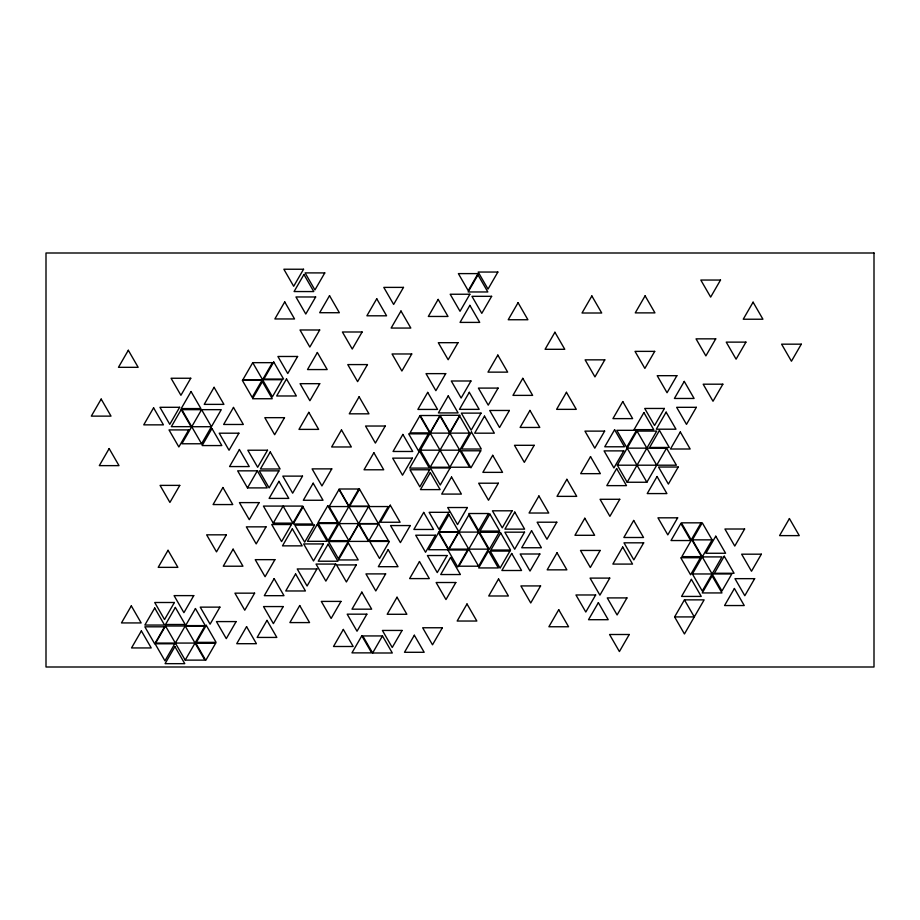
<?xml version="1.0" encoding="UTF-8"?>
<svg xmlns="http://www.w3.org/2000/svg" width="920" height="920" viewBox="0 0 920 920"><rect width="100%" height="100%" fill="white"/><g stroke="black" fill="none" stroke-linecap="round" stroke-linejoin="round"><path stroke-width="1.38" d="M201.583 443.773L221.271 409.664L181.884 409.664L201.583 443.773L181.884 443.773L201.583 409.664L211.427 426.719L191.728 426.719M252.736 362.664L242.891 379.718L282.279 379.718L272.423 396.773L252.736 362.664L272.423 362.664L262.579 379.718M175.352 643.068L185.196 626.014L204.884 660.123L185.196 660.123L204.884 626.014L165.508 626.014L155.652 643.068L195.04 643.068M247.492 487.899L257.335 470.844L267.191 487.899L247.492 487.899L237.647 470.844L257.335 470.844M273.263 523.135L283.107 506.08L292.951 523.135L273.263 523.135L263.419 506.08L302.795 506.08L292.951 523.135M348.853 506.552L329.164 540.661L348.853 540.661L329.164 506.552L339.008 489.497L358.697 523.606M348.853 540.661L368.552 506.552L378.396 523.606L388.24 506.552L329.164 506.552M420.325 450.179L440.024 416.07L469.556 467.233L430.169 467.233L420.325 450.179L459.712 450.179M368.828 540.856L378.672 523.802L388.516 540.856L368.828 540.856L358.972 523.802L378.672 523.802M430.169 467.233L459.712 416.07L469.556 433.124L449.868 467.233L430.169 433.124L469.556 433.124M372.634 652.993L382.478 635.938L362.791 635.938L372.634 652.993L392.322 652.993L382.478 635.938M478.595 566.202L458.907 532.093L478.595 532.093L458.907 566.202L478.595 566.202L488.44 549.148L468.751 515.039L449.063 549.148L488.44 549.148M617.331 465.198L637.019 431.089L656.719 431.089L627.175 482.252L646.875 482.252L666.563 448.143L676.407 465.198L617.331 465.198L627.175 482.252M692.415 573.965L731.803 573.965L721.958 591.019L692.415 539.856L702.27 522.801L712.115 539.856L692.415 573.965L702.27 591.019L721.958 556.91L702.27 556.91M674.601 616.918L684.445 599.863L704.133 599.863L684.445 633.972L674.601 616.918L694.289 616.918L684.445 599.863M666.563 448.143L627.175 448.143L646.875 482.252M339.008 523.606L378.396 523.606M692.415 539.856L712.115 539.856M637.019 431.089L656.719 465.198M165.508 626.014L185.196 660.123M128.317 350.267L118.462 367.322L138.161 367.322L128.317 350.267M101.177 399.073L91.321 416.127L111.021 416.127L101.177 399.073M109.158 448.58L99.314 465.635L119.002 465.635L109.158 448.58M153.583 407.801L143.738 424.856L163.438 424.856L153.583 407.801M190.762 378.247L180.918 395.301L171.062 378.247L190.762 378.247M179.63 407.296L169.786 424.35L159.942 407.296L179.63 407.296M191.049 391.529L181.205 408.584L200.893 408.584L191.049 391.529M181.194 409.607L171.35 426.661L191.038 426.661L181.194 409.607M188.703 429.916L178.859 446.97L169.004 429.916L188.703 429.916M214.084 387.32L204.228 404.374L223.928 404.374L214.084 387.32M284.728 301.898L274.861 318.952L294.549 318.964L284.728 301.898M303.554 269.249L293.687 286.292L283.854 269.226L303.554 269.249M211.98 428.513L202.136 445.567L221.823 445.567L211.98 428.513M179.768 485.38L169.912 502.435L160.068 485.38L179.768 485.38M303.945 274.505L294.078 291.548L313.777 291.571L303.945 274.505M233.484 407.422L223.64 424.476L243.34 424.476L233.484 407.422M131.319 605.877L121.463 622.932L141.162 622.932L131.319 605.877M262.005 380.316L252.16 397.371L242.316 380.316L262.005 380.316M324.783 272.918L314.928 289.961L305.095 272.895L324.783 272.918M262.384 381.685L252.54 398.739L272.228 398.739L262.384 381.685M273.746 362.008L263.89 379.063L283.59 379.063L273.746 362.008M168.038 550.298L158.194 567.352L177.882 567.352L168.038 550.298M315.652 296.987L305.785 314.03L295.952 296.964L315.652 296.987M238.901 433.193L229.045 450.248L219.202 433.193L238.901 433.193M239.407 449.512L229.563 466.566L249.251 466.566L239.407 449.512M329.532 295.665L319.677 312.708L339.365 312.731L329.532 295.665M297.597 356.477L287.753 373.531L277.909 356.477L297.597 356.477M222.927 487.508L213.083 504.562L232.771 504.562L222.927 487.508M286.511 378.925L276.667 395.979L296.355 395.979L286.511 378.925M141.381 630.89L131.525 647.944L151.225 647.944L141.381 630.89M154.709 608.005L144.865 625.059L164.553 625.059L154.709 608.005M319.7 330.004L309.833 347.047L300 329.981L319.7 330.004M317.354 352.509L307.51 369.564L327.198 369.564L317.354 352.509M174.397 602.496L164.553 619.551L154.709 602.496L174.397 602.496M284.498 417.668L274.654 434.723L264.81 417.668L284.498 417.668M175.352 607.442L165.508 624.496L185.196 624.496L175.352 607.442M164.553 626.807L154.709 643.862L144.854 626.807L164.553 626.807M267.513 450.225L257.669 467.279L247.814 450.225L267.513 450.225M270.273 451.938L260.417 468.993L280.117 468.993L270.273 451.938M226.343 534.83L216.499 551.885L206.643 534.83L226.343 534.83M193.763 595.619L183.919 612.674L174.076 595.619L193.763 595.619M319.746 383.674L309.902 400.729L300.058 383.674L319.746 383.674M174.788 643.781L164.945 660.836L155.1 643.781L174.788 643.781M195.442 608.557L185.587 625.611L205.286 625.611L195.442 608.557M308.809 412.332L298.966 429.387L318.653 429.387L308.809 412.332M174.927 646.61L165.083 663.665L184.77 663.665L174.927 646.61M376.751 298.759L366.884 315.801L386.584 315.813L376.751 298.759M259.118 502.607L249.274 519.662L239.43 502.607L259.118 502.607M233.105 549.159L223.261 566.214L242.949 566.214L233.105 549.159M278.978 470.844L269.135 487.899L259.279 470.844L278.978 470.844M362.112 331.993L352.256 349.048L342.412 331.993L362.112 331.993M278.944 481.344L269.1 498.398L288.788 498.398L278.944 481.344M206.241 625.301L196.386 642.356L216.085 642.356L206.241 625.301M403.489 287.385L393.645 304.44L383.789 287.385L403.489 287.385M266.041 526.849L256.197 543.904L246.341 526.849L266.041 526.849M219.926 607.131L210.082 624.185L200.238 607.131L219.926 607.131M302.507 476.123L292.652 493.178L282.808 476.123L302.507 476.123M367.459 364.584L357.615 381.639L347.772 364.584L367.459 364.584M400.982 311.006L391.138 328.06L410.826 328.06L400.982 311.006M215.602 643.31L205.758 660.365L195.914 643.31L215.602 643.31M359.11 396.773L349.266 413.827L368.966 413.827L359.11 396.773M341.492 429.916L331.648 446.97L351.348 446.97L341.492 429.916M313.179 483.207L303.324 500.261L323.023 500.261L313.179 483.207M291.433 524.526L281.589 541.581L271.733 524.526L291.433 524.526M236.13 621.586L226.285 638.641L216.441 621.586L236.13 621.586M303.048 506.954L293.204 524.009L312.892 524.009L303.048 506.954M254.61 593.158L244.766 610.213L234.922 593.158L254.61 593.158M292.341 528.804L282.498 545.859L302.185 545.859L292.341 528.804M274.919 559.659L265.075 576.713L255.231 559.659L274.919 559.659M331.786 468.878L321.942 485.932L312.098 468.878L331.786 468.878M274.137 578.634L264.293 595.677L283.981 595.677L274.137 578.634M246.571 626.646L236.727 643.701L256.427 643.701L246.571 626.646M438.161 299.402L428.317 316.457L448.005 316.457L438.161 299.402M411.746 353.97L401.89 371.024L392.046 353.97L411.746 353.97M314.513 525.136L304.669 542.191L294.825 525.136L314.513 525.136M327.784 505.69L317.929 522.744L337.628 522.744L327.784 505.69M317.32 524.262L307.464 541.316L327.163 541.316L317.32 524.262M266.995 620.379L257.14 637.433L276.839 637.433L266.995 620.379M295.584 573.919L285.74 590.973L305.44 590.973L295.584 573.919M385.227 426.029L375.383 443.084L365.539 426.029L385.227 426.029M283.222 606.567L273.378 623.622L263.522 606.567L283.222 606.567M373.876 452.732L364.032 469.786L383.721 469.786L373.876 452.732M478.066 273.608L468.222 290.662L458.378 273.608L478.066 273.608M477.986 274.907L468.142 291.962L487.83 291.962L477.986 274.907M323.357 543.938L313.513 560.993L303.657 543.938L323.357 543.938M469.867 294.239L460.023 311.293L450.179 294.239L469.867 294.239M337.928 523.537L328.084 540.592L318.24 523.537L337.928 523.537M358.777 489.003L348.933 506.057L339.089 489.003L358.777 489.003M359.536 489.164L349.68 506.218L369.38 506.218L359.536 489.164M328.084 544.168L318.24 561.223L337.928 561.223L328.084 544.168M316.928 568.951L307.084 586.005L297.229 568.951L316.928 568.951M469.878 305.348L460.034 322.402L479.722 322.402L469.878 305.348M299.724 605.532L289.88 622.587L309.568 622.587L299.724 605.532M402.879 434.424L393.035 451.478L412.723 451.478L402.879 434.424M427.708 392.38L417.864 409.434L437.552 409.434L427.708 392.38M497.869 272.044L488.025 289.098L478.17 272.044L497.869 272.044M457.999 342.688L448.155 359.743L438.299 342.688L457.999 342.688M419.853 415.828L410.009 432.883L429.697 432.883L419.853 415.828M348.209 541.581L338.365 558.635L328.52 541.581L348.209 541.581M335.719 564.063L325.875 581.118L316.031 564.063L335.719 564.063M358.685 524.342L348.841 541.397L368.541 541.397L358.685 524.342M445.717 373.635L435.873 390.69L426.017 373.635L445.717 373.635M348.346 542.892L338.502 559.947L358.202 559.947L348.346 542.892M491.636 296.32L481.792 313.363L471.948 296.32L491.636 296.32M412.355 458.137L402.511 475.191L392.667 458.137L412.355 458.137M448.247 395.864L438.403 412.919L458.102 412.919L448.247 395.864M428.352 433.849L418.508 450.903L408.664 433.849L428.352 433.849M419.531 451.041L409.687 468.096L429.375 468.096L419.531 451.041M439.967 415.518L430.123 432.572L420.279 415.518L439.967 415.518M390.264 505.195L380.42 522.249L400.108 522.249L390.264 505.195M356.235 564.926L346.391 581.98L336.547 564.926L356.235 564.926M340.986 601.404L331.142 618.458L321.298 601.404L340.986 601.404M470.971 380.995L461.127 398.038L451.283 380.995L470.971 380.995M518.063 302.691L508.219 319.746L527.908 319.746L518.063 302.691M469.303 392.311L459.459 409.365L479.159 409.365L469.303 392.311M459.758 415.288L449.914 432.342L440.07 415.288L459.758 415.288M429.686 469.775L419.842 486.829L409.998 469.775L429.686 469.775M389.378 541.431L379.534 558.486L369.69 541.431L389.378 541.431M497.823 355.085L487.979 372.14L507.667 372.14L497.823 355.085M430.296 472.558L420.452 489.612L440.139 489.612L430.296 472.558M361.836 592.123L351.992 609.178L371.68 609.178L361.836 592.123M388.171 549.642L378.327 566.697L398.026 566.697L388.171 549.642M343.344 629.441L333.5 646.495L353.188 646.495L343.344 629.441M410.251 525.561L400.395 542.616L390.551 525.561L410.251 525.561M385.641 573.896L375.797 590.95L365.953 573.896L385.641 573.896M423.706 512.405L413.862 529.46L433.55 529.46L423.706 512.405M481.045 413.126L471.201 430.18L461.357 413.126L481.045 413.126M450.11 467.958L440.266 485.012L430.41 467.958L450.11 467.958M471.466 431.974L461.621 449.029L481.309 449.029L471.466 431.974M366.873 614.169L357.029 631.223L347.185 614.169L366.873 614.169M498.088 388.091L488.244 405.145L478.4 388.091L498.088 388.091M484.495 416.127L474.651 433.182L494.35 433.182L484.495 416.127M451.547 477.031L441.703 494.086L461.391 494.086L451.547 477.031M361.813 635.823L351.957 652.878L371.657 652.878L361.813 635.823M480.792 450.788L470.948 467.843L461.092 450.788L480.792 450.788M522.801 378.327L512.957 395.381L532.645 395.381L522.801 378.327M397.026 597.23L387.182 614.284L406.87 614.284L397.026 597.23M419.462 561.545L409.618 578.599L429.318 578.599L419.462 561.545M435.39 535.221L425.546 552.276L415.702 535.221L435.39 535.221M448.834 512.313L438.989 529.368L429.134 512.313L448.834 512.313M438.506 532.68L428.662 549.734L448.35 549.734L438.506 532.68M448.948 514.659L439.104 531.714L458.792 531.714L448.948 514.659M509.404 410.469L499.548 427.524L489.704 410.469L509.404 410.469M554.921 332.247L545.077 349.301L564.776 349.301L554.921 332.247M492.706 455.308L482.862 472.362L502.55 472.362L492.706 455.308M467.383 507.529L457.539 524.584L447.695 507.529L467.383 507.529M591.859 295.952L582.015 313.007L601.714 313.007L591.859 295.952M458.47 532.059L448.626 549.113L438.782 532.059L458.47 532.059M402.097 630.442L392.242 647.496L382.398 630.442L402.097 630.442M529.954 410.4L520.099 427.455L539.798 427.455L529.954 410.4M447.108 555.53L437.253 572.585L427.409 555.53L447.108 555.53M450.547 557.485L440.703 574.54L460.402 574.54L450.547 557.485M498.352 483.207L488.508 500.261L478.664 483.207L498.352 483.207M414.334 635.237L404.489 652.292L424.178 652.292L414.334 635.237M488.44 513.521L478.595 530.575L468.751 513.521L488.44 513.521M467.567 549.987L457.723 567.042L447.879 549.987L467.567 549.987M489.865 514.027L480.022 531.082L499.709 531.082L489.865 514.027M534.175 445.303L524.319 462.357L514.476 445.303L534.175 445.303M455.825 582.509L445.981 599.564L436.126 582.509L455.825 582.509M566.444 392.299L556.6 409.354L576.288 409.354L566.444 392.299M442.359 627.762L432.503 644.817L422.659 627.762L442.359 627.762M488.497 550.884L478.653 567.939L498.341 567.939L488.497 550.884M499.203 532.289L489.348 549.343L479.504 532.289L499.203 532.289M512.106 510.807L502.262 527.861L492.418 510.807L512.106 510.807M500.71 532.979L490.866 550.034L510.554 550.034L500.71 532.979M514.774 512.083L504.919 529.138L524.618 529.138L514.774 512.083M604.808 359.846L594.952 376.901L585.108 359.846L604.808 359.846M467.003 603.98L457.159 621.034L476.847 621.034L467.003 603.98M645.104 295.826L635.26 312.88L654.948 312.88L645.104 295.826M538.913 495.972L529.058 513.026L548.757 513.026L538.913 495.972M509.921 551.08L500.077 568.134L490.233 551.08L509.921 551.08M511.716 553.449L501.871 570.503L521.559 570.503L511.716 553.449M524.538 532.174L514.694 549.228L504.838 532.174L524.538 532.174M498.559 578.933L488.716 595.987L508.403 595.987L498.559 578.933M531.553 530.702L521.709 547.756L541.397 547.756L531.553 530.702M566.881 479.308L557.025 496.363L576.725 496.363L566.881 479.308M604.635 431.123L594.792 448.178L584.947 431.123L604.635 431.123M590.525 456.607L580.681 473.662L600.369 473.662L590.525 456.607M622.782 401.568L612.938 418.623L632.638 418.623L622.782 401.568M654.706 351.371L644.862 368.425L635.019 351.371L654.706 351.371M556.818 522.203L546.974 539.258L537.13 522.203L556.818 522.203M539.879 554.001L530.023 571.055L520.179 554.001L539.879 554.001M614.594 429.732L604.75 446.786L624.45 446.786L614.594 429.732M557.025 552.793L547.181 569.848L566.87 569.848L557.025 552.793M540.58 585.925L530.736 602.98L520.892 585.925L540.58 585.925M643.896 412.585L634.053 429.64L653.74 429.64L643.896 412.585M720.509 280.048L710.665 297.103L700.81 280.048L720.509 280.048M584.798 518.247L574.954 535.29L594.642 535.29L584.798 518.247M623.76 450.88L613.916 467.935L604.072 450.88L623.76 450.88M636.479 430.318L626.635 447.373L616.791 430.318L636.479 430.318M616.653 468.579L606.809 485.633L626.497 485.633L616.653 468.579M676.89 375.682L667.046 392.736L657.202 375.682L676.89 375.682M664.412 408.457L654.557 425.511L644.713 408.457L664.412 408.457M666.137 412.148L656.293 429.203L675.981 429.203L666.137 412.148M684.261 381.409L674.406 398.463L694.106 398.463L684.261 381.409M619.758 499.284L609.903 516.338L600.058 499.284L619.758 499.284M659.444 430.41L649.601 447.465L669.3 447.465L659.444 430.41M558.739 609.707L548.884 626.761L568.583 626.761L558.739 609.707M715.737 338.847L705.881 355.902L696.037 338.847L715.737 338.847M600.173 550.447L590.33 567.502L580.485 550.447L600.173 550.447M753.089 302.174L743.233 319.228L762.933 319.228L753.089 302.174M680.317 431.952L670.473 449.006L690.161 449.006L680.317 431.952M696.336 407.318L686.492 424.373L676.648 407.318L696.336 407.318M657.064 476.525L647.22 493.58L666.908 493.58L657.064 476.525M633.684 520.444L623.841 537.498L643.54 537.498L633.684 520.444M622.702 547.032L612.858 564.087L632.546 564.087L622.702 547.032M595.654 594.976L585.798 612.03L575.954 594.976L595.654 594.976M609.753 578.105L599.909 595.159L590.065 578.105L609.753 578.105M745.936 342.125L736.081 359.179L726.236 342.125L745.936 342.125M722.856 384.192L713.011 401.247L703.168 384.192L722.856 384.192M598.368 602.646L588.512 619.7L608.212 619.7L598.368 602.646M678.235 467.026L668.38 484.081L658.536 467.026L678.235 467.026M643.678 542.823L633.834 559.877L623.99 542.823L643.678 542.823M626.945 597.908L617.101 614.962L607.257 597.908L626.945 597.908M677.649 517.822L667.805 534.876L657.949 517.822L677.649 517.822M680.846 523.491L671.002 540.546L690.69 540.546L680.846 523.491M629.245 634.501L619.401 651.556L609.557 634.501L629.245 634.501M801.297 344.172L791.442 361.226L781.597 344.172L801.297 344.172M701.063 522.836L691.219 539.89L681.375 522.836L701.063 522.836M691.702 539.591L681.858 556.646L701.546 556.646L691.702 539.591M700.431 557.738L690.586 574.793L680.742 557.738L700.431 557.738M715.76 536.21L705.904 553.265L725.604 553.265L715.76 536.21M691.403 579.37L681.559 596.424L701.247 596.424L691.403 579.37M712.115 575.885L702.27 592.94L721.958 592.94L712.115 575.885M724.235 556.221L714.391 573.275L734.079 573.275L724.235 556.221M744.613 529.011L734.769 546.066L724.925 529.011L744.613 529.011M734.401 588.49L724.557 605.544L744.257 605.544L734.401 588.49M761.346 554.185L751.502 571.24L741.646 554.185L761.346 554.185M754.653 578.657L744.809 595.711L734.965 578.657L754.653 578.657M789.418 518.569L779.573 535.624L799.261 535.624L789.418 518.569M874 253L46 253L46 667L874 667L874 253"/></g></svg>
